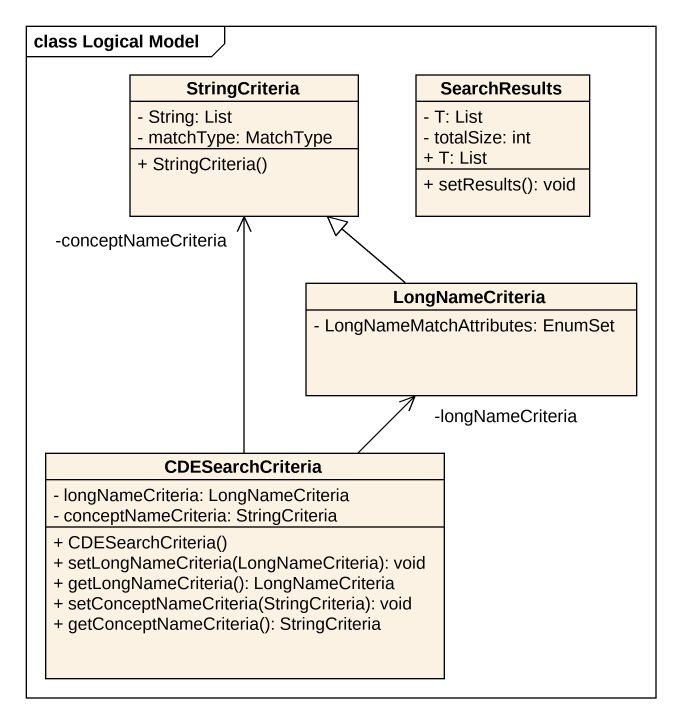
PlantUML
@startuml
mainframe class Logical Model
hide circle
hide empty members
skinparam classAttributeIconSize 0
class StringCriteria {
  - String: List
  - matchType: MatchType
  + StringCriteria()
}
class SearchResults {
  - T: List
  - totalSize: int
  + T: List
  + setResults(): void
}
class LongNameCriteria {
  - LongNameMatchAttributes: EnumSet
}
class CDESearchCriteria {
  - longNameCriteria: LongNameCriteria
  - conceptNameCriteria: StringCriteria
  + CDESearchCriteria()
  + setLongNameCriteria(LongNameCriteria): void
  + getLongNameCriteria(): LongNameCriteria
  + setConceptNameCriteria(StringCriteria): void
  + getConceptNameCriteria(): StringCriteria
}
LongNameCriteria -up-|> StringCriteria
CDESearchCriteria -up-> "-conceptNameCriteria" StringCriteria
CDESearchCriteria -up-> "-longNameCriteria" LongNameCriteria
@enduml
